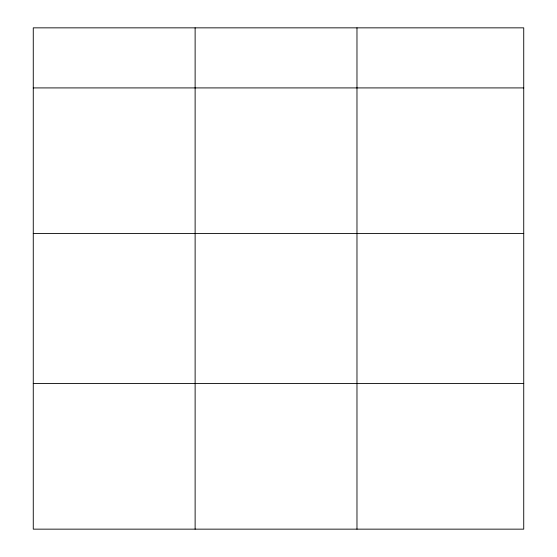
<?xml version="1.0" encoding="UTF-8"?>
<svg xmlns="http://www.w3.org/2000/svg" width="557" height="557" viewBox="0 0 557 557"><rect width="100%" height="100%" fill="white"/><g stroke="black" fill="none" stroke-linecap="round" stroke-linejoin="round"><path stroke-width="0.84" d="M523.733 233.522L523.733 27.85L33.267 27.85L33.267 529.15L523.733 529.15L523.733 233.522L33.267 233.522M33.267 87.915L523.733 87.915M33.267 383.543L523.733 383.543M356.974 27.85L356.974 529.15M195.124 27.85L195.124 529.15"/></g></svg>
